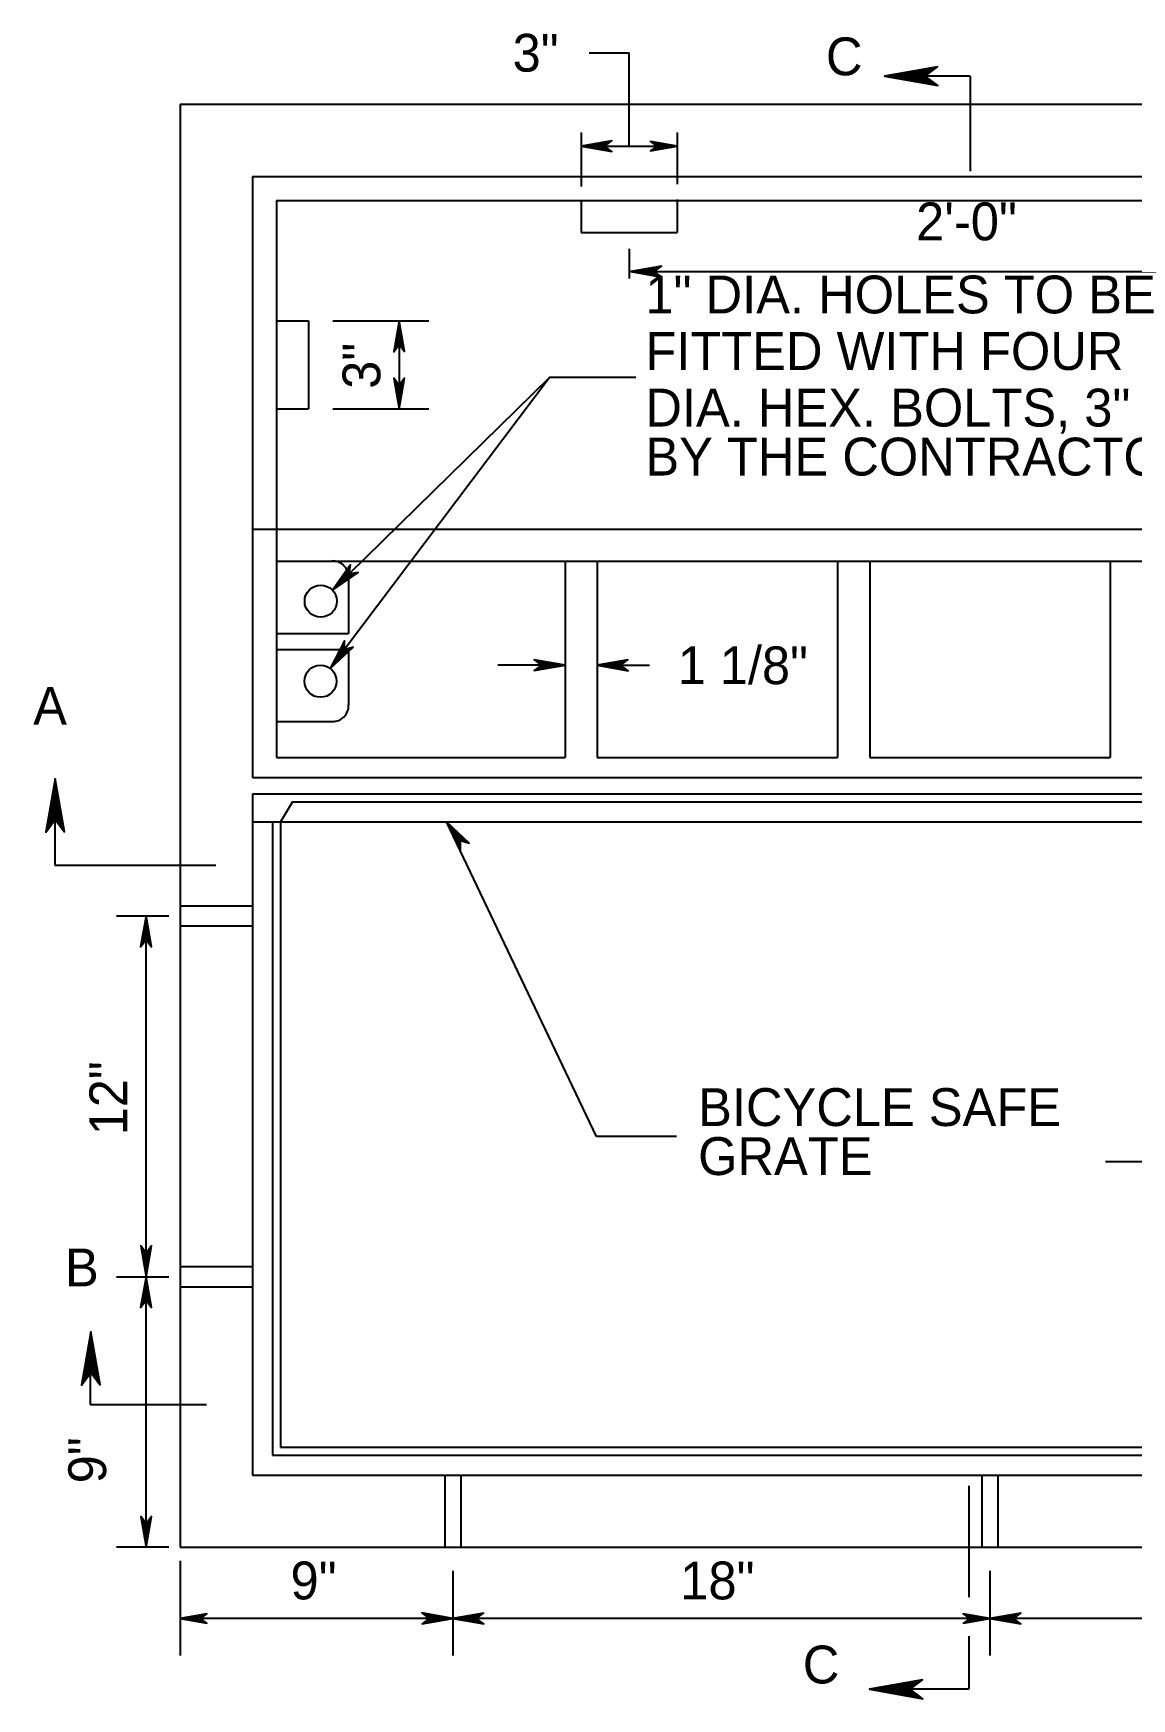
# Model space of a CAD drawing. Extents: x 0.17 to 2.79, y 0.04 to 1.76.
# Drawn here: x 0.277 to 0.5792, y 1.3053 to 1.7636 of the extents above; entities that cross this region are included whole.
import ezdxf

# ---------------------------------------------------------------- set-up
doc = ezdxf.new("R2010")
doc.units = 0
doc.layers.add('Plan Prop Drainage Structure', color=7, linetype='Continuous')
doc.layers.add('Plan Prop DrainageStructure text', color=7, linetype='Continuous')

msp = doc.modelspace()

# ---------------------------------------------------------------- linework, layer by layer
at = {"layer": 'Plan Prop Drainage Structure'}
for p, q in [((0.31740316622497594, 1.7440343303821215), (0.7629928046059575, 1.7440343303821215)), ((0.31740316622497594, 1.7440343303821215), (0.31740316622497594, 1.346974003484493)), ((0.337255756530321, 1.7241817400767767), (0.7431402143006124, 1.7241817400767767)), ((0.337255756530321, 1.7241817400767767), (0.337255756530321, 1.558740363242301)), ((0.3438738546848176, 1.7175636419222804), (0.7365212640670438, 1.7175636419222804)), ((0.3438738546848176, 1.7175636419222804), (0.3438738546848176, 1.5642541669191057)), ((0.42769713342160276, 1.7176846371505459), (0.42769713342160276, 1.7087403631286906)), ((0.45416782188144444, 1.7177851824810764), (0.45416782188144444, 1.7087403631286906)), ((0.42769713342160276, 1.7087403631286906), (0.45416782188144444, 1.7087403631286906)), ((0.3438738546848176, 1.6844757073870134), (0.3526971334784079, 1.6844757073870134)), ((0.3526971334784079, 1.6844757073870134), (0.3526971334784079, 1.6602101995662653)), ((0.3438738546848176, 1.6602101995662653), (0.3526971334784079, 1.6602101995662653)), ((0.337255756530321, 1.6271222650309987), (0.7365212640670438, 1.6271222650309987)), ((0.3438738546848176, 1.618298134158337), (0.68613697644331, 1.618298134158337)), ((0.42328506798527127, 1.618298134158337), (0.42328506798527127, 1.5642541669191057)), ((0.4321091988579336, 1.618298134158337), (0.4321091988579336, 1.5642541669191057)), ((0.4982859200075381, 1.618298134158337), (0.4982859200075381, 1.5642541669191057)), ((0.5071091988011284, 1.618298134158337), (0.5071091988011284, 1.5642541669191057)), ((0.573285919950733, 1.618298134158337), (0.573285919950733, 1.5642541669191057)), ((0.3637255929110907, 1.6139465663361388), (0.3637255929110907, 1.5984463959320632)), ((0.3438738546848176, 1.5984463959320632), (0.3637255929110907, 1.5984463959320632)), ((0.3438738546848176, 1.594033478416661), (0.3637255929110907, 1.594033478416661)), ((0.3637255929110907, 1.594033478416661), (0.3637255929110907, 1.5786594157152845)), ((0.3438738546848176, 1.5741808881113153), (0.35933312529342293, 1.5741808881113153)), ((0.3438738546848176, 1.5642541669191057), (0.42328506798527127, 1.5642541669191057)), ((0.4321091988579336, 1.5642541669191057), (0.4982859200075381, 1.5642541669191057)), ((0.5071091988011284, 1.5642541669191057), (0.573285919950733, 1.5642541669191057)), ((0.337255756530321, 1.558740363242301), (0.6584444065938003, 1.558740363242301)), ((0.337255756530321, 1.5543282978059694), (0.6577388851219419, 1.5543282978059694)), ((0.337255756530321, 1.5543282978059694), (0.7431402143006124, 1.5543282978059694)), ((0.337255756530321, 1.5543282978059694), (0.337255756530321, 1.3668274458689107)), ((0.34828506804207704, 1.5521222650878044), (0.34497644500436475, 1.5466076093319263)), ((0.34828506804207704, 1.5521222650878044), (0.732110050709785, 1.5521222650878044)), ((0.337255756530321, 1.5466076093319263), (0.7431402143006124, 1.5466076093319263)), ((0.34277126436527106, 1.5466076093319263), (0.34277126436527106, 1.372342101624788)), ((0.34497644500436475, 1.5466076093319263), (0.34497644500436475, 1.3745481343429538)), ((0.31740316622497594, 1.523445543909797), (0.337255756530321, 1.523445543909797)), ((0.31740316622497594, 1.5179317402329908), (0.337255756530321, 1.5179317402329908)), ((0.31740316622497594, 1.4241808882249256), (0.337255756530321, 1.4241808882249256)), ((0.31740316622497594, 1.4186662324690476), (0.337255756530321, 1.4186662324690476)), ((0.34277126436527106, 1.372342101624788), (0.7376247064656624, 1.372342101624788)), ((0.34497644500436475, 1.3745481343429538), (0.7354195258265692, 1.3745481343429538)), ((0.337255756530321, 1.3668274458689107), (0.7431402143006124, 1.3668274458689107)), ((0.390197133450005, 1.3668274458689107), (0.390197133450005, 1.346974003484493)), ((0.3946083468072638, 1.3668274458689107), (0.3946083468072638, 1.346974003484493)), ((0.537991952697301, 1.3668274458689107), (0.537991952697301, 1.346974003484493)), ((0.5424040181336324, 1.3668274458689107), (0.5424040181336324, 1.346974003484493)), ((0.31740316622497594, 1.346974003484493), (0.7629928046059575, 1.346974003484493))]:
    msp.add_line(p, q, dxfattribs=at)
for centre in [(0.3560559801079181, 1.607292620683691), (0.3560054652265394, 1.5852628382952851)]:
    msp.add_circle(centre, 0.004411780027333349, dxfattribs=at)
for centre, start, end in [((0.35931474142493386, 1.6139469084988805), 356.83238611111113, 92.30641388888893), ((0.35933260913406867, 1.5785928886608678), 268.426075, 2.448600000000056)]:
    msp.add_arc(centre, 0.004411780027333349, start, end, dxfattribs=at)
at = {"layer": 'Plan Prop DrainageStructure text'}
for p, q in [((0.42988527247925007, 1.7582009970380583), (0.4409154360700775, 1.7582009970380583)), ((0.4409154360700775, 1.7325057005340023), (0.4409154360700775, 1.7582009970380583)), ((0.5347574605388785, 1.7517737645957558), (0.5111693555806027, 1.7517737645957558)), ((0.5347574605388785, 1.7517737645957558), (0.5347574605388785, 1.7256430556857585)), ((0.42769713342160276, 1.7362378068706446), (0.42769713342160276, 1.7214158914081146)), ((0.42769713342160276, 1.7325057005340023), (0.4541320345604083, 1.7325057005340023)), ((0.45416782188144444, 1.7362378068706446), (0.45416782188144444, 1.7220200154703702)), ((0.4409324776515233, 1.7042464981014185), (0.4409324776515233, 1.69610743880288)), ((0.4413730025318986, 1.6979700836549116), (0.6361531659835538, 1.6979700836549116)), ((0.35934761063765136, 1.6844757073870134), (0.3857850680136741, 1.6844757073870134)), ((0.37765197326864114, 1.6844458846194834), (0.37765197326864114, 1.6601812288778075)), ((0.41912947834970055, 1.6689201518432404), (0.3586625390635282, 1.5887838192522652)), ((0.41912947834970055, 1.6689201518432404), (0.3592709235211454, 1.6103141532509555)), ((0.41912947834970055, 1.6689201518432404), (0.4427363290475667, 1.6689201518432404)), ((0.35934761063765136, 1.6602101995662653), (0.3857850680136741, 1.6602101995662653)), ((0.42328506798527127, 1.589655496143221), (0.40479239587930493, 1.589655496143221)), ((0.4321091988579336, 1.589655496143221), (0.4465059268633894, 1.589655496143221)), ((0.2829979174439453, 1.5345489863008415), (0.2829979174439453, 1.5584123127994678)), ((0.43192983582807004, 1.4599927613224934), (0.3906632207025489, 1.5466076093319263)), ((0.3272353066401605, 1.5345489863008415), (0.2829979174439453, 1.5345489863008415)), ((0.2998639706009052, 1.5206890681109306), (0.31426069860636097, 1.5206890681109306)), ((0.3080021778203717, 1.4214235603469867), (0.3080021778203717, 1.5206890681109306)), ((0.453916884209508, 1.4599927613224934), (0.43192983582807004, 1.4599927613224934)), ((0.5720297074012337, 1.453150665227982), (0.6017621545498113, 1.453150665227982)), ((0.2998639706009052, 1.4214235603469867), (0.31426069860636097, 1.4214235603469867)), ((0.3080021778203717, 1.346974003484493), (0.3080021778203717, 1.4214235603469867)), ((0.29272610421231005, 1.3861866823913984), (0.29272610421231005, 1.4055680729697657)), ((0.32464498626039084, 1.3861866823913984), (0.29272610421231005, 1.3861866823913984)), ((0.5343723207982025, 1.3638715835671276), (0.5343723207982025, 1.3332137785460398)), ((0.31037351387856205, 1.346974003484493), (0.2998639706009052, 1.346974003484493)), ((0.31426069860636097, 1.346974003484493), (0.30596230052130324, 1.346974003484493)), ((0.31740316622497594, 1.3432606428874416), (0.31740316622497594, 1.3171597567449747)), ((0.3924031661681708, 1.340463267293105), (0.3924031661681708, 1.3171597567449747)), ((0.5401971333363947, 1.340463267293105), (0.5401971333363947, 1.3171597567449747)), ((0.3924031661681708, 1.3273872618497027), (0.31740316622497594, 1.3273872618497027)), ((0.5401971333363947, 1.3273872618497027), (0.3924031661681708, 1.3273872618497027)), ((0.6879928046627634, 1.3273872618497027), (0.5401971333363947, 1.3273872618497027)), ((0.5343723207982025, 1.3225302419023743), (0.5343723207982025, 1.3078976572291539)), ((0.5343723207982025, 1.3078976572291539), (0.5070563698986459, 1.3078976572291539))]:
    msp.add_line(p, q, dxfattribs=at)
for points in [[(0.5111693555806027, 1.7517737645957558), (0.525844713442698, 1.7491800358996972), (0.5223392601392863, 1.7517737645957558), (0.5257688784052641, 1.754327445575417), (0.5111693555806027, 1.7517737645957558), (0.5121449861183777, 1.7518018832051414), (0.5254331592507807, 1.749371753690963), (0.5220640385989357, 1.7518052915214308), (0.5251758313709485, 1.7541263549143562), (0.5126707189059823, 1.7518461913169001), (0.5131581081353334, 1.7517737645957558), (0.5245435886993073, 1.7497500767990604), (0.5219890556405739, 1.751804439442358), (0.5246151633413797, 1.7537966003133774), (0.5133822049313461, 1.7517729125166837), (0.5138687420816258, 1.7518461913169001), (0.5238210256460032, 1.7500508607115792), (0.521885101993754, 1.7517729125166837), (0.523861073362401, 1.7535631306475694), (0.5152874537369926, 1.7518487475541173), (0.5161148225161886, 1.7518478954750452), (0.5230831251693975, 1.750419810949883), (0.5217283194444523, 1.751732864800285), (0.5231870788162173, 1.7531924762511233), (0.5162630842747674, 1.7517737645957558), (0.5170469970212769, 1.751728604404924), (0.5222864312368043, 1.7508313651417993), (0.5212784216942821, 1.7518495996331895), (0.522369934985889, 1.752853348780351), (0.5177670038373642, 1.7517737645957558), (0.5185057563930421, 1.7517004857955378), (0.5216524844070184, 1.7510980658914272), (0.521133568251992, 1.7518052915214308), (0.5219916118777906, 1.752589204267939), (0.5188891919755733, 1.7517720604376115), (0.520940998381654, 1.7512863753664039), (0.5206453269435688, 1.7518478954750452), (0.5215451224439093, 1.7524085635046136), (0.5194046998143104, 1.7518495996331895), (0.5207518368276054, 1.7515113242414893), (0.5201877604817472, 1.7519552574381545), (0.5208353405766901, 1.7522194019505646), (0.5201911687980366, 1.7518052915214308), (0.5205285921106647, 1.751732864800285)], [(0.42769713342160276, 1.7325057005340023), (0.43620003048401007, 1.7310026330504784), (0.4341686739756645, 1.7325057005340023), (0.43615657445132366, 1.7339857618825756), (0.42769713342160276, 1.7325057005340023), (0.42826206184653237, 1.7325210379573042), (0.43596230042284034, 1.731114255408949), (0.43401018726821866, 1.7325244462735938), (0.43581318658518947, 1.7338690270496713), (0.428566254075341, 1.7325483044876182), (0.4288499964064145, 1.7325057005340023), (0.43544594050503127, 1.7313332397305279), (0.43396587915645896, 1.7325235941945216), (0.4354876923795735, 1.7336781613374777), (0.42897951242540294, 1.7325048484549306), (0.42926155059833176, 1.7325483044876182), (0.4350275696805358, 1.7315070638612757), (0.4339062336213988, 1.7325048484549306), (0.43505142789455975, 1.7335426807649832), (0.4300829548240216, 1.7325491565666904), (0.43056267534172243, 1.7325483044876182), (0.4345998259862449, 1.7317217877874942), (0.4338150611606633, 1.7324818423199793), (0.4346603236003777, 1.7333271047596932), (0.43064788324895176, 1.7325057005340023), (0.4311020413944834, 1.732479286082762), (0.43413799912906237, 1.731960369927736), (0.43355432496454166, 1.7325491565666904), (0.434187419715255, 1.7331311265730656), (0.4315195601399068, 1.7325057005340023), (0.4319481559132704, 1.732463096580388), (0.4337707530489043, 1.7321145962398208), (0.433469969136385, 1.7325244462735938), (0.4339675833146037, 1.7329786044191262), (0.4321696964720664, 1.7325048484549306), (0.43335919885698704, 1.7322228102820023), (0.43318707888438357, 1.7325483044876182), (0.4337085512766267, 1.7328737986932339), (0.4324696283055136, 1.7325491565666904), (0.4332492806566611, 1.7323540304591347), (0.43292208229290047, 1.7326105062598947), (0.43329784916378156, 1.7327638804929075), (0.4329246385301178, 1.7325244462735938), (0.43311976463767254, 1.7324818423199793)], [(0.4541320345604083, 1.7325057005340023), (0.44679563374796905, 1.7338034169611043), (0.4485466562415299, 1.7325057005340023), (0.4468322731480773, 1.7312292860837093), (0.4541320345604083, 1.7325057005340023), (0.45364379325198445, 1.7324929193479184), (0.4470001327253193, 1.7337062799468632), (0.4486846930512412, 1.7324895110316298), (0.44712964874430766, 1.7313289793351676), (0.4533822049767909, 1.732469913212967), (0.453137658283043, 1.7325057005340023), (0.447444918001056, 1.733517118392815), (0.44872303660949475, 1.732490363110702), (0.44740998275909183, 1.7314951347542633), (0.4530251838455003, 1.7325057005340023), (0.4527823413098965, 1.732469913212967), (0.44780705160678, 1.7333680045551632), (0.44877416135383197, 1.7325057005340023), (0.44778660170904483, 1.7316110175080959), (0.4520734115217493, 1.7324690611338938), (0.4516593010926147, 1.7324690611338938), (0.4481760018450829, 1.733183103396476), (0.44885255262848317, 1.7325261504317377), (0.44812402502167303, 1.731797622824928), (0.45158602229239764, 1.7325057005340023), (0.45119321384007083, 1.732528706668955), (0.44857477485091585, 1.7329777523400525), (0.4490783535826406, 1.732468209054822), (0.4485330229763735, 1.7319671865603135), (0.45083448855063557, 1.7325057005340023), (0.45046383415418856, 1.7325431920131835), (0.44889174826580874, 1.7328431238466309), (0.44914992822471306, 1.7324895110316298), (0.448720480372278, 1.7320984067374476), (0.45027211636292275, 1.7325057005340023), (0.44924621315988267, 1.732749395148679), (0.4493944749184609, 1.7324690611338938), (0.4489445771682907, 1.7321878750400375), (0.4500139364040178, 1.732468209054822), (0.4493416460159789, 1.7326377727902085), (0.4496236841889078, 1.7324153801523403), (0.4492998941414367, 1.7322833078961348), (0.44962283210983567, 1.7324895110316298), (0.4494532683744496, 1.7325261504317377)], [(0.4413730025318986, 1.6979700836549116), (0.4498758995943065, 1.6964670161713873), (0.44784454308596094, 1.6979700836549116), (0.4498324435616195, 1.6994501450034831), (0.4413730025318986, 1.6979700836549116), (0.44193793095682876, 1.6979854210782133), (0.44963816953313673, 1.696578638529858), (0.44768605637851444, 1.6979888293945025), (0.44948905569548586, 1.6993334101705801), (0.44224212318563677, 1.6980118355294538), (0.4425258655167103, 1.6979700836549116), (0.44912180961532766, 1.6967976228514365), (0.4476417482667554, 1.6979879773154292), (0.44916356148987, 1.6991416923793143), (0.4426553815356987, 1.6979692315758395), (0.44293741970862816, 1.6980118355294538), (0.44870343879083224, 1.6969714469821848), (0.44758210273169463, 1.6979692315758395), (0.44872729700485614, 1.6990070638858912), (0.4437588239343179, 1.698013539687598), (0.4442385444520188, 1.6980118355294538), (0.4482756950965413, 1.697186170908402), (0.4474909302709597, 1.6979453733618148), (0.4483361927106741, 1.6987914878806019), (0.4443237523592482, 1.6979700836549116), (0.4447779105047799, 1.697943669203671), (0.4478138682393582, 1.6974239009695717), (0.44723019407483816, 1.698013539687598), (0.4478632888255514, 1.6985946576149025), (0.4451954292502032, 1.6979700836549116), (0.44562402502356624, 1.697927479701297), (0.44744662215920067, 1.6975789793607288), (0.4471458382466808, 1.6979888293945025), (0.4476434524249001, 1.6984429875400335), (0.4458455655823628, 1.6979692315758395), (0.4470350679672829, 1.69768719340291), (0.44686294799467996, 1.6980118355294538), (0.4473844203869232, 1.6983381818141416), (0.44614549741580944, 1.698013539687598), (0.44692514976695746, 1.6978175615009716), (0.44659795140319697, 1.6980748893808033), (0.44697371827407795, 1.6982282636138164), (0.44660050764041365, 1.6979888293945025), (0.44679563374796905, 1.6979453733618148)], [(0.37765197326864114, 1.6844458846194834), (0.37614890578511695, 1.675942987557076), (0.37765197326864114, 1.6779743440654211), (0.3791320346172134, 1.6759864435897625), (0.37765197326864114, 1.6844458846194834), (0.37766731069194276, 1.6838809561945538), (0.37626052814358757, 1.6761807176182457), (0.37767071900823157, 1.6781328307728673), (0.37901529978430926, 1.676329831455896), (0.3776945772222555, 1.683576763965745), (0.37765197326864114, 1.6832930216346718), (0.37647951246516626, 1.6766970775360541), (0.37766986692915955, 1.6781771388846272), (0.37882443407211597, 1.676655325661512), (0.3776511211895691, 1.6831635056156833), (0.3776945772222555, 1.6828814674427537), (0.37665333659591443, 1.6771154483605497), (0.3776511211895691, 1.6782367844196873), (0.3786889534996214, 1.6770915901465264), (0.37769542930132816, 1.6820600632170646), (0.3776945772222555, 1.6815803426993639), (0.37686806052213223, 1.6775431920548411), (0.3776281150546172, 1.6783279568804228), (0.3784733774943315, 1.6774826944407077), (0.37765197326864114, 1.6814951347921336), (0.37762555881740045, 1.6810409766466026), (0.377106642662374, 1.6780050189120232), (0.37769542930132816, 1.678588693076544), (0.37827739930770415, 1.6779555983258312), (0.37765197326864114, 1.6806234579011792), (0.37760936931502675, 1.6801948621278158), (0.37726086897445904, 1.6783722649921813), (0.37767071900823157, 1.6786730489047004), (0.3781248771537638, 1.678175434726482), (0.3776511211895691, 1.6799733215690196), (0.3773690830166403, 1.6787838191840991), (0.3776945772222555, 1.678955939156702), (0.3780200714278713, 1.6784344667644588), (0.37769542930132816, 1.6796733897355725), (0.3775003031937735, 1.6788937373844244), (0.37775677899453297, 1.6792209357481855), (0.37791015322754595, 1.6788451688773045), (0.37767071900823157, 1.6792183795109683), (0.3776281150546172, 1.6790232534034129)], [(0.37765197326864114, 1.6601812288778075), (0.37915504075216533, 1.6686841259402148), (0.37765197326864114, 1.6666519173527965), (0.37617276399914146, 1.6686398178284563), (0.37765197326864114, 1.6601812288778075), (0.3776366358453401, 1.660745305223665), (0.3790442704727673, 1.668445543799973), (0.3776340796081233, 1.6664934306453512), (0.37628949883204565, 1.6682964299623215), (0.3776102213940988, 1.6610503495315456), (0.37765197326864114, 1.6613332397835472), (0.37882528615118805, 1.6679291838821633), (0.37763493168719536, 1.6664499746126638), (0.37648036454423894, 1.6679709357567056), (0.3776536774267858, 1.6614627558025354), (0.3776102213940988, 1.661745646054536), (0.3786514620204405, 1.6675108130576677), (0.3776536774267858, 1.6663894769985301), (0.3766158451167335, 1.6675346712716923), (0.37760936931502675, 1.6625661982011541), (0.3776102213940988, 1.663045918718855), (0.3784367380942227, 1.6670839214424495), (0.37767668356173767, 1.666298304537796), (0.3768314211220234, 1.6671444190565816), (0.37765197326864114, 1.663131978705156), (0.37767923979895446, 1.6635861368506881), (0.37819815595398093, 1.6666212425061944), (0.37760936931502675, 1.6660375683416737), (0.37702739930865076, 1.6666706630923878), (0.37765197326864114, 1.6640028035170393), (0.37769542930132816, 1.6644313992904032), (0.37804392964189587, 1.6662548485051083), (0.3776340796081233, 1.6659540645925892), (0.3771799214625911, 1.6664508266917357), (0.3776536774267858, 1.6646529398491992), (0.3779357155997146, 1.6658424422341196), (0.3776102213940988, 1.6656703222615157), (0.3772838751094109, 1.6661917946537588), (0.37760936931502675, 1.6649528716826452), (0.37780449542258143, 1.6657333761128652), (0.3775480196218213, 1.6654061777491052), (0.37739464538880896, 1.6657810925409142), (0.3776340796081233, 1.6654078819072504), (0.37767668356173767, 1.6656030080148048)], [(0.3592709235211454, 1.6103141532509555), (0.366398564960873, 1.6151888976235407), (0.36389515664647737, 1.6148412493620456), (0.3642802963871533, 1.617289272536742), (0.3592709235211454, 1.6103141532509555), (0.35966373197347223, 1.6107197428893665), (0.3661497578717636, 1.6151019855581668), (0.3637690489437777, 1.6147441123478046), (0.3641166972052734, 1.6169654824892714), (0.35986226639731633, 1.6109523604761027), (0.3600940319049799, 1.611120220053344), (0.3656282854795205, 1.6148966345017444), (0.3637383740971756, 1.6147125854221291), (0.36401785603288705, 1.6166016447254015), (0.36018776060293217, 1.6112105404350063), (0.36035902849646295, 1.6114388976263812), (0.36520735841780766, 1.614728774924503), (0.36370769925057284, 1.6146572002824304), (0.36380057586945247, 1.6161994634032797), (0.3609452588982004, 1.612014051000179), (0.36128864676433403, 1.6123480659965177), (0.36475234819320335, 1.614583069403141), (0.36365913074345235, 1.614576252770562), (0.3636719119295367, 1.6157725717880616), (0.3613798192250695, 1.6123787408431198), (0.3617223550121311, 1.6126769685184217), (0.3642547340149847, 1.6144296951701278), (0.3634256610776441, 1.6144424763562122), (0.36347082126847524, 1.6153005199820114), (0.36200183694784316, 1.612987977379809), (0.3623384081813986, 1.6132572343666542), (0.3638849316976098, 1.6142831375696935), (0.36338305712402913, 1.6143657892397063), (0.36342054860321, 1.615038079627745), (0.362467072121315, 1.6134421355253414), (0.3635142773011622, 1.6140726740388378), (0.36316407280244983, 1.6141842963973085), (0.3633089262447399, 1.6147824559060577), (0.36265026912185744, 1.6136832739028004), (0.36334471356577613, 1.6140897156202836), (0.36293145521571424, 1.6140437033503798), (0.3630924981603774, 1.6144160619049714), (0.36299280490891905, 1.6139840578153197), (0.3631623686443058, 1.6140897156202836)], [(0.3586625390635282, 1.5887838192522652), (0.3649832616217949, 1.5946665731673735), (0.3625599487401946, 1.5939499746675763), (0.36257699032164037, 1.5964269685307306), (0.3586625390635282, 1.5887838192522652), (0.35899058950636076, 1.589243941951303), (0.3647514961141313, 1.5945430217018919), (0.36245003053986863, 1.5938340919137441), (0.36246281172595296, 1.5960835806645957), (0.35915248453009657, 1.5895029739892799), (0.3593569835074468, 1.5897040646503406), (0.3642658110429243, 1.5942626876871064), (0.3624244681677, 1.5937983045927073), (0.36241935569326655, 1.595708665872788), (0.35943537478209747, 1.5898063141390164), (0.3595717074336647, 1.5900585295444158), (0.36387555882781425, 1.594033478416661), (0.36240316619089286, 1.5937395111367192), (0.36226342522303684, 1.595279218020352), (0.3600650612165219, 1.590714630430081), (0.36035476810110156, 1.5910963618544676), (0.3634469630544513, 1.593822162806732), (0.3623673788698566, 1.5936525990713453), (0.3622012234507593, 1.5948369889818321), (0.3604399760083309, 1.591139817887154), (0.36073394328827135, 1.5914866140695783), (0.362977467485618, 1.5935972139316463), (0.36215606325992816, 1.5934855915731758), (0.36207255951084355, 1.5943410789617576), (0.3609640046377908, 1.5918351144101455), (0.36125626775958725, 1.5921512357459664), (0.36263407961948435, 1.5933969753496575), (0.36212453633425284, 1.5934037919822366), (0.36206233456197595, 1.5940735261330579), (0.36135681309011763, 1.592354030565171), (0.36229836046500097, 1.5931328308372472), (0.3619353747802042, 1.5931924763723075), (0.3619899078408309, 1.5938042691462129), (0.36150337069055183, 1.592619879235727), (0.36212879672961423, 1.5931243100465244), (0.3617257633284205, 1.5930169480834153), (0.3618305690543124, 1.593409756535742), (0.3617964858914202, 1.592967527497222), (0.36194815596628854, 1.5930978955952824)], [(0.42328506798527127, 1.589655496143221), (0.4147821709228633, 1.591158563626745), (0.41681352743120886, 1.589655496143221), (0.41482647903462305, 1.588175434794648), (0.42328506798527127, 1.589655496143221), (0.4227209916394137, 1.5896401587199191), (0.41502075306310565, 1.5910469412682744), (0.41697201413865537, 1.5896367504036297), (0.41516986690075663, 1.5882921696275523), (0.422415947331533, 1.5896137442686786), (0.4221330570795316, 1.589655496143221), (0.41553711298091484, 1.5908279569466957), (0.4170163222504151, 1.5896376024827032), (0.41549450902730045, 1.588483887418818), (0.4220026889814711, 1.589656348222293), (0.42172065080854226, 1.5896137442686786), (0.4159546317263382, 1.5906541328159478), (0.4170768198645472, 1.589656348222293), (0.4159316255913863, 1.5886185159122412), (0.4209000986619245, 1.5896120401105334), (0.42042037814422367, 1.5896137442686786), (0.4163823754206291, 1.5904394088897305), (0.41716799232528273, 1.5896802064363176), (0.4163218778064963, 1.5888340919175306), (0.4203343181579222, 1.589655496143221), (0.41988016001239, 1.5896819105944615), (0.4168442022778116, 1.5902016788285607), (0.41742872852140434, 1.5896120401105334), (0.41679563377069107, 1.58903092218323), (0.4194634933460393, 1.589655496143221), (0.4190348975726757, 1.5896981000968353), (0.41721144835796975, 1.5900466004374036), (0.417512232270489, 1.5896367504036297), (0.4170154701713424, 1.5891825922580987), (0.4188125049348076, 1.589656348222293), (0.4176238546289597, 1.5899383863952223), (0.41779512252249046, 1.5896137442686786), (0.41727365013024725, 1.5892873979839908), (0.41851342518043305, 1.5896120401105334), (0.41773292075021295, 1.589808018297162), (0.4180601191139735, 1.589550690417329), (0.4176852043221645, 1.589397316184316), (0.4180584149558288, 1.5896367504036297), (0.41786328884827345, 1.5896802064363176)], [(0.4321091988579336, 1.589655496143221), (0.44061209592034156, 1.5881524286596969), (0.438580739411996, 1.589655496143221), (0.4405686398876545, 1.5911347054127205), (0.4321091988579336, 1.589655496143221), (0.43267412728286386, 1.5896708335665226), (0.44037436585917183, 1.5882640510181674), (0.4384222527045495, 1.5896733898037387), (0.4402252520215203, 1.5910179705798164), (0.4329783195116719, 1.5896972480177631), (0.43326206184274535, 1.589655496143221), (0.4398580059413621, 1.5884821832606741), (0.43837794459279045, 1.5896725377246665), (0.43989975781590446, 1.5908271048676237), (0.4333915778617338, 1.5896546440641488), (0.4336736160346626, 1.5896972480177631), (0.4394396351168667, 1.588656007391422), (0.43831829905772973, 1.5896546440641488), (0.43946349333089124, 1.5906924763742005), (0.43449502026035297, 1.5896981000968353), (0.4349747407780539, 1.5896972480177631), (0.43901189142257574, 1.5888707313176393), (0.43822712659699414, 1.5896307858501242), (0.43907238903670853, 1.5904760482898392), (0.4350599486852827, 1.589655496143221), (0.4355141068308149, 1.5896290816919803), (0.4385500645653933, 1.589109313457881), (0.4379663904008726, 1.5896981000968353), (0.4385994851515865, 1.5902800701032107), (0.43593162557623827, 1.589655496143221), (0.43636022134960123, 1.5896120401105334), (0.4381828184852351, 1.5892635397699661), (0.43788203457271585, 1.5896733898037387), (0.43837964875093455, 1.5901275479492711), (0.4365817619083973, 1.5896546440641488), (0.43777126429331786, 1.5893717538121475), (0.437599144320715, 1.5896972480177631), (0.43812061671295766, 1.590023594302451), (0.43688169374184443, 1.5896981000968353), (0.4376613460929919, 1.5895029739892799), (0.43733414772923196, 1.5897594497900407), (0.43770991460011305, 1.5899128240230525), (0.43733670396644875, 1.5896733898037387), (0.4375318300740035, 1.5896307858501242)], [(0.2829979174439453, 1.5584123127994678), (0.28040504082695894, 1.5437369549373732), (0.2829979174439453, 1.5472424082407843), (0.2855507463445341, 1.543812789974807), (0.2829979174439453, 1.5584123127994678), (0.2830251839742587, 1.5574366822616936), (0.2805967586182249, 1.54414850912929), (0.28303029644869215, 1.547515925622991), (0.2853505077625453, 1.5444049849300494), (0.2830703441650904, 1.556910949474089), (0.2829979174439453, 1.556421856086593), (0.2809742296472506, 1.5450380796807632), (0.283028592290548, 1.5475917606604246), (0.285020753161568, 1.544966505038691), (0.2829970653648733, 1.556199463448724), (0.2830703441650904, 1.5557112221403), (0.28127501355976986, 1.5457606427340673), (0.2829970653648733, 1.5476965663863165), (0.2847872834957597, 1.5457197429385972), (0.28307290040230715, 1.554294214643078), (0.2830711962441624, 1.553466845863882), (0.28164481587714474, 1.5464976911316008), (0.28295701764847564, 1.5478533489356177), (0.2844157770202401, 1.5463945895638531), (0.2829979174439453, 1.5533185841053025), (0.2829536093321862, 1.552534671358793), (0.282056370069062, 1.5472952371432669), (0.28307375248137917, 1.5483032466857884), (0.28407750162854, 1.5472117333941822), (0.2829979174439453, 1.5518146645427062), (0.28292463864372824, 1.5510742078288846), (0.28232307081868974, 1.5479291839730527), (0.28303029644869215, 1.5484481001280785), (0.2838125050370569, 1.5475900565022793), (0.2829962132858006, 1.5506924764044967), (0.28251052821459427, 1.5486398179193446), (0.2830711962441624, 1.5489363414365023), (0.2836327163528033, 1.548036545936161), (0.28307375248137917, 1.550176116486688), (0.282735477089679, 1.5488298315524651), (0.28317855820727167, 1.5493939078983228), (0.28344355479875405, 1.5487463278033804), (0.28303029644869215, 1.5493904995820345), (0.28295701764847564, 1.5490530762694066)], [(0.3906632207025489, 1.5466076093319263), (0.39450268900229996, 1.538873287592727), (0.3945060973185887, 1.5413997020420742), (0.3968774333767791, 1.5406788431469143), (0.3906632207025489, 1.5466076093319263), (0.3910108689640446, 1.5461628240561889), (0.39445071217889, 1.5391306154725584), (0.3944260018857934, 1.5415385909308577), (0.39657835362240457, 1.5408867504405541), (0.3912136637832501, 1.5459327627066701), (0.39134744019760004, 1.5456796952222), (0.3943211961599016, 1.539675946078826), (0.39439958743455217, 1.5415735261728212), (0.3962324095190536, 1.5410350121991323), (0.39142412731410653, 1.5455748894963082), (0.39162607005424005, 1.5453729467561739), (0.3942129821177203, 1.5401156188801288), (0.3943493147692869, 1.5416110176520021), (0.39586431135982336, 1.5413059733441214), (0.3921143113626638, 1.5447134375542195), (0.3923989057728093, 1.5443274457344716), (0.3941311825267803, 1.5405868186071068), (0.39427603596906985, 1.5416706631870636), (0.3954587217214123, 1.541491726581882), (0.39241594735425506, 1.5442328649574464), (0.3926639023642924, 1.5438519856121322), (0.39404767877769564, 1.541101474366771), (0.3941754906385394, 1.5419203223552442), (0.39501904892010903, 1.5417567231733642), (0.3929331593511369, 1.5435316038809497), (0.39315214367271606, 1.5431618015635755), (0.39395480215881545, 1.5414874661865203), (0.3941064722336837, 1.5419731512577268), (0.3947668335147103, 1.5418427831596664), (0.3933182990918128, 1.5430084273305624), (0.39379716753044164, 1.5418836829551366), (0.3939573583960322, 1.5422142896351858), (0.39452825137446856, 1.5419884886810284), (0.3935313188598859, 1.542793703404345), (0.3938372152468393, 1.5420489862951607), (0.39384999643292357, 1.54246480088244), (0.39419594053627455, 1.542254337351583), (0.39378183010713996, 1.5424119719799574), (0.3938627776190079, 1.5422296270584863)], [(0.3080021778203717, 1.5206890681109306), (0.3064991103368475, 1.512186171048522), (0.3080021778203717, 1.5142175275568681), (0.30948138708987133, 1.5122296270812097), (0.3080021778203717, 1.5206890681109306), (0.30801751524367277, 1.5201249917650717), (0.3066107326953182, 1.5124239011096918), (0.3080200714808901, 1.5143760142643146), (0.3093646522569678, 1.5125738670264155), (0.308043929694914, 1.519819947457191), (0.3080021778203717, 1.5195370572051907), (0.3068288649378248, 1.5129402610275016), (0.3080192194018175, 1.5144203223760733), (0.3091737865447739, 1.5128985091529592), (0.3080013257412996, 1.5194066891071292), (0.308043929694914, 1.519124650934201), (0.30700268906857237, 1.513358631851997), (0.3080013257412996, 1.5144808199902065), (0.30903915805135196, 1.5133356257170443), (0.3080447817739861, 1.5183032467085105), (0.308043929694914, 1.5178243782698817), (0.30721741299479016, 1.5137863755462873), (0.3079774675272751, 1.514571140371869), (0.30882272996698945, 1.513725877932155), (0.3080021778203717, 1.517738318283581), (0.3079757633691304, 1.5172841601380487), (0.3074559951350319, 1.5142482024034702), (0.3080447817739861, 1.514831876567991), (0.3086267517803621, 1.5141996338963493), (0.3080021778203717, 1.5168666413926253), (0.3079587217876847, 1.516438897698335), (0.30761022144711697, 1.5146154484836283), (0.3080200714808901, 1.5149162323961478), (0.30847422962642174, 1.514419470297001), (0.3080013257412996, 1.5162165050604657), (0.3077184354892982, 1.5150278547546183), (0.308043929694914, 1.5151991226481492), (0.3083702759796019, 1.5146776502559058), (0.3080447817739861, 1.5159174253060919), (0.30784965566643135, 1.5151369208758716), (0.3081061314671915, 1.5154641192396316), (0.3082595057002039, 1.5150892044478226), (0.3080200714808901, 1.5154624150814875), (0.3079774675272751, 1.5152664368948603)], [(0.3080021778203717, 1.4214235603469867), (0.30950524530389584, 1.4299264574093944), (0.3080021778203717, 1.4278942488219761), (0.3065221164717994, 1.4298821492976352), (0.3080021778203717, 1.4214235603469867), (0.30798684039707064, 1.4219876366928441), (0.3093936229454252, 1.4296878752691526), (0.3079834320807812, 1.4277357621145303), (0.3066388513047036, 1.4295387614315012), (0.30796042594582934, 1.4222926810007248), (0.3080021778203717, 1.4225755712527262), (0.3091746386238466, 1.429171515351343), (0.3079842841598539, 1.4276923060818434), (0.30683056909596945, 1.4292132672258853), (0.3080030298994437, 1.4227050872717146), (0.30796042594582934, 1.4229879775237155), (0.3090008144930984, 1.4287531445268475), (0.3080030298994437, 1.4276318084677107), (0.30696519758939145, 1.4287770027408715), (0.3079587217876847, 1.4238085296703338), (0.30796042594582934, 1.424288250188034), (0.3087860905668812, 1.4283262529116292), (0.3080268881134683, 1.427540636006975), (0.30718077359468193, 1.4283867505257615), (0.3080021778203717, 1.4243743101743356), (0.30802859227161294, 1.4248284683198678), (0.3085483605057115, 1.4278635739753742), (0.3079587217876847, 1.4272798998108533), (0.3073776038603813, 1.4279129945615674), (0.3080021778203717, 1.4252451349862192), (0.3080447817739861, 1.4256737307595821), (0.3083932821145538, 1.427497179974288), (0.3079834320807812, 1.4271963960617688), (0.3075292739352496, 1.4276931581609154), (0.3080030298994437, 1.4258952713183781), (0.30828506807237316, 1.4270847737032988), (0.30796042594582934, 1.4269126537306953), (0.3076340796611415, 1.4274341261229384), (0.3079587217876847, 1.4261952031518255), (0.30815469997431205, 1.4269757075820448), (0.30789737209447987, 1.426648509218285), (0.30774399786146683, 1.4270234240100932), (0.3079834320807812, 1.4266502133764296), (0.3080268881134683, 1.4268453394839844)], [(0.3080021778203717, 1.4214235603469867), (0.3064991103368475, 1.4129198112055066), (0.3080021778203717, 1.4149520197929242), (0.30948138708987133, 1.4129641193172657), (0.3080021778203717, 1.4214235603469867), (0.30801751524367277, 1.4208586319220564), (0.3066107326953182, 1.4131583933457483), (0.3080200714808901, 1.4151105065003706), (0.3093646522569678, 1.4133075071833998), (0.308043929694914, 1.4205544396932481), (0.3080021778203717, 1.4202706973621748), (0.3068288649378248, 1.4136747532635574), (0.3080192194018175, 1.4151539625330576), (0.3091737865447739, 1.413633001389015), (0.3080013257412996, 1.4201411813431863), (0.308043929694914, 1.4198591431702576), (0.30700268906857237, 1.4140931240880534), (0.3080013257412996, 1.4152144601471903), (0.30903915805135196, 1.414069265874029), (0.3080447817739861, 1.4190377389445672), (0.308043929694914, 1.4185580184268662), (0.30721741299479016, 1.4145200157032718), (0.3079774675272751, 1.415305632607926), (0.30882272996698945, 1.4144603701682115), (0.3080021778203717, 1.418471958440565), (0.3079757633691304, 1.4180186523741052), (0.3074559951350319, 1.414982694639527), (0.3080447817739861, 1.4155663688040476), (0.3086267517803621, 1.4149332740533336), (0.3080021778203717, 1.4176011336286818), (0.3079587217876847, 1.417172537855319), (0.30761022144711697, 1.415349940719685), (0.3080200714808901, 1.4156498725531321), (0.30847422962642174, 1.4151531104539856), (0.3080013257412996, 1.4169509972965229), (0.3077184354892982, 1.4157614949116022), (0.308043929694914, 1.415933614884205), (0.3083702759796019, 1.4154121424919626), (0.3080447817739861, 1.4166510654630757), (0.30784965566643135, 1.4158714131119283), (0.3081061314671915, 1.4161986114756882), (0.3082595057002039, 1.4158228446048071), (0.3080200714808901, 1.4161960552384714), (0.3079774675272751, 1.4160009291309166)], [(0.2927951226171657, 1.406236102962443), (0.29020139392110733, 1.39156159717942), (0.2927951226171657, 1.3950670504828315), (0.2953488035968265, 1.3916365801377817), (0.2927951226171657, 1.406236102962443), (0.2928232412265511, 1.4052613245037404), (0.29039481587051735, 1.391972299292265), (0.2928283537009852, 1.3953405678650377), (0.29514856501483777, 1.3922296271720973), (0.29286840141738285, 1.4047364437952083), (0.2927951226171657, 1.4042464983286398), (0.29077228689954304, 1.3928627219228107), (0.29282579746376847, 1.395417254981544), (0.2948179583347884, 1.3927894431225933), (0.2927942705380937, 1.404023253611699), (0.29286840141738285, 1.40353671646142), (0.2910722187329903, 1.3935835808179706), (0.2927942705380937, 1.395519504470219), (0.2945844886689801, 1.3935435331015729), (0.2928692534964549, 1.4021188568851253), (0.2928692534964549, 1.4012906360268573), (0.2914428731294372, 1.3943231854527203), (0.2927533707426234, 1.3956779911776656), (0.2942138342725326, 1.3942183797268284), (0.2927951226171657, 1.4011440784264226), (0.2927508145054067, 1.4003584615217688), (0.29185357524228245, 1.3951198793853141), (0.29287010557552756, 1.396127036848764), (0.29387555888083244, 1.3950355235571568), (0.2927951226171657, 1.3996393067847537), (0.29272184381694866, 1.3988997021500038), (0.2921194239128375, 1.395754678294172), (0.2928283537009852, 1.396271890291054), (0.2936105622893494, 1.3954146987443272), (0.29279341845902107, 1.398516266567472), (0.2923077333878141, 1.3964653122404638), (0.2928692534964549, 1.3967609836785497), (0.29343077360509573, 1.3958611881782086), (0.29287010557552756, 1.397999906649663), (0.2925326822628994, 1.396654473794513), (0.2929766154595641, 1.397217698061298), (0.29324161205104715, 1.3965718221245005), (0.2928283537009852, 1.397215993903154), (0.2927533707426234, 1.3968768664323812)], [(0.3080021778203717, 1.346974003484493), (0.30950524530389584, 1.355477752625973), (0.3080021778203717, 1.3534455440385553), (0.3065221164717994, 1.355433444514214), (0.3080021778203717, 1.346974003484493), (0.30798684039707064, 1.3475389319094224), (0.3093936229454252, 1.3552391704857312), (0.3079834320807812, 1.3532870573311089), (0.3066388513047036, 1.3550900566480801), (0.30796042594582934, 1.347843124138231), (0.3080021778203717, 1.3481268664693047), (0.3091746386238466, 1.3547228105679219), (0.3079842841598539, 1.3532436012984217), (0.30683056909596945, 1.3547645624424645), (0.3080030298994437, 1.3482563824882932), (0.30796042594582934, 1.348538420661222), (0.3090008144930984, 1.3543044397434258), (0.3080030298994437, 1.353183103684289), (0.30696519758939145, 1.3543282979574505), (0.3079587217876847, 1.3493598248869123), (0.30796042594582934, 1.3498395454046126), (0.3087860905668812, 1.3538775481282077), (0.3080268881134683, 1.3530919312235536), (0.30718077359468193, 1.3539371936632678), (0.3080021778203717, 1.3499256053909146), (0.30802859227161294, 1.350378911457374), (0.3085483605057115, 1.3534148691919525), (0.3079587217876847, 1.3528311950274325), (0.3073776038603813, 1.3534642897781457), (0.3080021778203717, 1.3507964302027975), (0.3080447817739861, 1.3512250259761607), (0.3083932821145538, 1.3530476231117945), (0.3079834320807812, 1.3527476912783478), (0.3075292739352496, 1.3532444533774939), (0.3080030298994437, 1.3514465665349564), (0.30828506807237316, 1.352636068919877), (0.30796042594582934, 1.3524639489472743), (0.3076340796611415, 1.352985421339517), (0.3079587217876847, 1.3517464983684038), (0.30815469997431205, 1.3525261507195514), (0.30789737209447987, 1.3521989523557914), (0.30774399786146683, 1.3525747192266722), (0.3079834320807812, 1.352201508593008), (0.3080268881134683, 1.3523966347005627)], [(0.3080021778203717, 1.346974003484493), (0.30950524530389584, 1.355477752625973), (0.3080021778203717, 1.3534455440385553), (0.3065221164717994, 1.355433444514214), (0.3080021778203717, 1.346974003484493), (0.30798684039707064, 1.3475389319094224), (0.3093936229454252, 1.3552391704857312), (0.3079834320807812, 1.3532870573311089), (0.3066388513047036, 1.3550900566480801), (0.30796042594582934, 1.347843124138231), (0.3080021778203717, 1.3481268664693047), (0.3091746386238466, 1.3547228105679219), (0.3079842841598539, 1.3532436012984217), (0.30683056909596945, 1.3547645624424645), (0.3080030298994437, 1.3482563824882932), (0.30796042594582934, 1.348538420661222), (0.3090008144930984, 1.3543044397434258), (0.3080030298994437, 1.353183103684289), (0.30696519758939145, 1.3543282979574505), (0.3079587217876847, 1.3493598248869123), (0.30796042594582934, 1.3498395454046126), (0.3087860905668812, 1.3538775481282077), (0.3080268881134683, 1.3530919312235536), (0.30718077359468193, 1.3539371936632678), (0.3080021778203717, 1.3499256053909146), (0.30802859227161294, 1.350378911457374), (0.3085483605057115, 1.3534148691919525), (0.3079587217876847, 1.3528311950274325), (0.3073776038603813, 1.3534642897781457), (0.3080021778203717, 1.3507964302027975), (0.3080447817739861, 1.3512250259761607), (0.3083932821145538, 1.3530476231117945), (0.3079834320807812, 1.3527476912783478), (0.3075292739352496, 1.3532444533774939), (0.3080030298994437, 1.3514465665349564), (0.30828506807237316, 1.352636068919877), (0.30796042594582934, 1.3524639489472743), (0.3076340796611415, 1.352985421339517), (0.3079587217876847, 1.3517464983684038), (0.30815469997431205, 1.3525261507195514), (0.30789737209447987, 1.3521989523557914), (0.30774399786146683, 1.3525747192266722), (0.3079834320807812, 1.352201508593008), (0.3080268881134683, 1.3523966347005627)], [(0.31740316622497594, 1.3273872618497027), (0.3247404191164878, 1.326089545422601), (0.32298769246478165, 1.3273872618497027), (0.32470207555823427, 1.3286645283790697), (0.31740316622497594, 1.3273872618497027), (0.31789055545432704, 1.3274008951148593), (0.32453506806006494, 1.32618583035777), (0.32285050773414237, 1.3274025992730039), (0.32440555204107646, 1.3285631309694665), (0.3181529958085933, 1.3274230491707393), (0.3183975425023412, 1.3273872618497027), (0.3240902827843282, 1.3263758439908913), (0.32281301625496145, 1.3274025992730039), (0.32412607010536437, 1.3283986797085139), (0.3185091648608119, 1.327386409770631), (0.3187528594754877, 1.3274230491707393), (0.3237290012576762, 1.326525809907615), (0.32276103943155215, 1.327386409770631), (0.3237485990763387, 1.3282819448756098), (0.31946178926363483, 1.327423901249811), (0.31987504761369673, 1.327423901249811), (0.3233600510193733, 1.3267107110663026), (0.32268179607782893, 1.3273668119519677), (0.3234120278427832, 1.3280961916378506), (0.31995003057205856, 1.3273872618497027), (0.32034113486624066, 1.3273651077938229), (0.32296127801354035, 1.326916062122725), (0.32245769928181556, 1.3274256054079558), (0.3230030298880827, 1.327926627902464), (0.32070156431382063, 1.3273872618497027), (0.32107136663119556, 1.3273506224495941), (0.32264430459864807, 1.3270489864580028), (0.3223844204815985, 1.3274025992730039), (0.32281386833403414, 1.327795407725331), (0.3212630844224615, 1.327386409770631), (0.3222881355464295, 1.327142715155955), (0.3221407258669226, 1.327423901249811), (0.3225906236170934, 1.327704235264596), (0.32152041230229367, 1.3274256054079558), (0.3221944068484772, 1.3272551895934976), (0.32191236867554845, 1.3274784343104384), (0.32223530664394756, 1.3276105065666437), (0.3219140728336931, 1.3274025992730039), (0.32208278449000716, 1.3273668119519677)], [(0.3924031661681708, 1.3273872618497027), (0.3838994170266908, 1.3288903293332273), (0.3859316256141084, 1.3273872618497027), (0.3839437251384499, 1.3259080525802025), (0.3924031661681708, 1.3273872618497027), (0.3918382377432405, 1.3273719244264013), (0.38413799916693253, 1.3287787069747565), (0.3860901123215549, 1.3273693681891843), (0.3842871130045835, 1.3260247874131068), (0.3915340455144325, 1.3273455099751605), (0.391250303183359, 1.3273872618497027), (0.3846543590847416, 1.32856057473225), (0.38613356835424184, 1.3273702202682571), (0.3846126072101993, 1.3262156531253009), (0.39112078716437054, 1.3273881139287749), (0.3908387489914418, 1.3273455099751605), (0.3850727299092377, 1.3283867506015024), (0.38619406596837463, 1.3273881139287749), (0.3850488716952131, 1.3263502816187227), (0.3900173447657514, 1.3273446578960884), (0.3895376242480505, 1.3273455099751605), (0.385499621524456, 1.3281720266752843), (0.38628523842911017, 1.3274119721427995), (0.38543997598939583, 1.3265667097030853), (0.3894515642617491, 1.3273872618497027), (0.3889982581952895, 1.3274136763009434), (0.3859623004607111, 1.3279334445350426), (0.38654597462523116, 1.3273446578960884), (0.3859128798745179, 1.3267626878897125), (0.3885807394498661, 1.3273872618497027), (0.38815214367650314, 1.3274307178823899), (0.3863295465408692, 1.3277792182229575), (0.3866294783743158, 1.3273693681891843), (0.38613271627516926, 1.3269152100436528), (0.3879306031177071, 1.3273881139287749), (0.3867411007327865, 1.3276710041807764), (0.38691322070538936, 1.3273455099751605), (0.38639174831314615, 1.3270191636904727), (0.3876306712842599, 1.3273446578960884), (0.38685101893311186, 1.3275397840036431), (0.38717821729687235, 1.327283308202883), (0.3868024504259913, 1.3271299339698706), (0.3871756610596556, 1.3273693681891843), (0.3869805349521003, 1.3274119721427995)], [(0.3924031661681708, 1.3273872618497027), (0.3838994170266908, 1.3288903293332273), (0.3859316256141084, 1.3273872618497027), (0.3839437251384499, 1.3259080525802025), (0.3924031661681708, 1.3273872618497027), (0.3918382377432405, 1.3273719244264013), (0.38413799916693253, 1.3287787069747565), (0.3860901123215549, 1.3273693681891843), (0.3842871130045835, 1.3260247874131068), (0.3915340455144325, 1.3273455099751605), (0.391250303183359, 1.3273872618497027), (0.3846543590847416, 1.32856057473225), (0.38613356835424184, 1.3273702202682571), (0.3846126072101993, 1.3262156531253009), (0.39112078716437054, 1.3273881139287749), (0.3908387489914418, 1.3273455099751605), (0.3850727299092377, 1.3283867506015024), (0.38619406596837463, 1.3273881139287749), (0.3850488716952131, 1.3263502816187227), (0.3900173447657514, 1.3273446578960884), (0.3895376242480505, 1.3273455099751605), (0.385499621524456, 1.3281720266752843), (0.38628523842911017, 1.3274119721427995), (0.38543997598939583, 1.3265667097030853), (0.3894515642617491, 1.3273872618497027), (0.3889982581952895, 1.3274136763009434), (0.3859623004607111, 1.3279334445350426), (0.38654597462523116, 1.3273446578960884), (0.3859128798745179, 1.3267626878897125), (0.3885807394498661, 1.3273872618497027), (0.38815214367650314, 1.3274307178823899), (0.3863295465408692, 1.3277792182229575), (0.3866294783743158, 1.3273693681891843), (0.38613271627516926, 1.3269152100436528), (0.3879306031177071, 1.3273881139287749), (0.3867411007327865, 1.3276710041807764), (0.38691322070538936, 1.3273455099751605), (0.38639174831314615, 1.3270191636904727), (0.3876306712842599, 1.3273446578960884), (0.38685101893311186, 1.3275397840036431), (0.38717821729687235, 1.327283308202883), (0.3868024504259913, 1.3271299339698706), (0.3871756610596556, 1.3273693681891843), (0.3869805349521003, 1.3274119721427995)], [(0.3924031661681708, 1.3273872618497027), (0.4009060632305787, 1.3258841943661788), (0.3988738546431605, 1.3273872618497027), (0.4008617551188196, 1.3288673231982753), (0.3924031661681708, 1.3273872618497027), (0.39296724251402837, 1.3274025992730039), (0.40066748109033634, 1.3259958167246486), (0.39871536793571466, 1.3274060075892933), (0.4005183672526854, 1.328750588365371), (0.393272286821909, 1.3274290137242453), (0.39355517707391047, 1.3273872618497027), (0.4001511211725272, 1.326214801046228), (0.3986719119030276, 1.3274051555102209), (0.4001928730470695, 1.3285588705741052), (0.3936846930928989, 1.327386409770631), (0.3939675833448998, 1.3274290137242453), (0.3997327503480318, 1.326388625176976), (0.3986114142888948, 1.327386409770631), (0.39975660856205575, 1.3284242420806833), (0.39478813549151753, 1.3274307178823899), (0.3952678560092184, 1.3274290137242453), (0.39930585873281293, 1.3266033491031934), (0.3985202418281593, 1.3273625515566063), (0.3993663563469457, 1.3282086660753927), (0.3953539159955198, 1.3273872618497027), (0.39580807414105207, 1.3273608473984617), (0.39884317979655837, 1.326841079164363), (0.39825950563203766, 1.3274307178823899), (0.39889260038275093, 1.3280118358096933), (0.3962247408074028, 1.3273872618497027), (0.39665333658076635, 1.3273446578960884), (0.3984767857954723, 1.32699615755552), (0.39817600188295305, 1.3274060075892933), (0.39867276398209966, 1.327860165734825), (0.3968748771395624, 1.327386409770631), (0.398064379524483, 1.3271043715977013), (0.39789225955187957, 1.3274290137242453), (0.3984137319441227, 1.3277553600089331), (0.39717480897300955, 1.3274307178823899), (0.39795531340322904, 1.3272347396957624), (0.39762811503946915, 1.3274920675755948), (0.3980030298312775, 1.3276454418086077), (0.3976298191976138, 1.3274060075892933), (0.39782494530516854, 1.3273625515566063)], [(0.5401971333363947, 1.3273872618497027), (0.5328598804448827, 1.328684126197732), (0.534612607096589, 1.3273872618497027), (0.5328973719240637, 1.3261099953203364), (0.5401971333363947, 1.3273872618497027), (0.5397105961861156, 1.3273744806636187), (0.5330652315013057, 1.3285878412625631), (0.5347506439063002, 1.327371072347329), (0.5331938954412215, 1.3262105406508664), (0.5394481558318492, 1.3273506224495941), (0.5392027570590288, 1.3273872618497027), (0.5335108688561145, 1.3283995317875865), (0.5347881353854812, 1.3273719244264013), (0.5334742294560062, 1.3263758439908913), (0.5390911347005587, 1.3273872618497027), (0.5388474400858829, 1.3273506224495941), (0.5338712983036944, 1.3282495658708628), (0.5348392601298185, 1.3273872618497027), (0.5338517004850314, 1.3264925788237953), (0.5381393623768078, 1.3273506224495941), (0.5377252519476738, 1.3273506224495941), (0.5342411006210693, 1.328062960554031), (0.5349185034835416, 1.327407711747438), (0.5341882717185874, 1.3266791841406278), (0.5376511210683841, 1.3273872618497027), (0.537260016774202, 1.3274085638265098), (0.5346398736269022, 1.327858461576681), (0.5351434523586271, 1.327349770370522), (0.5345972696732874, 1.326847895796942), (0.536899587326622, 1.3273872618497027), (0.5365297850092471, 1.327423901249811), (0.5349568470417952, 1.327724685162331), (0.5352158790797722, 1.327371072347329), (0.5347864312273365, 1.3269791159740743), (0.5363380672179812, 1.3273881139287749), (0.5353130160940132, 1.3276309564643787), (0.53546042577352, 1.3273506224495941), (0.5350105280233493, 1.3270694363557378), (0.536079887259077, 1.327349770370522), (0.5354058927128933, 1.327519334105908), (0.5356887829648942, 1.327297793547112), (0.535364992917423, 1.3271648692118343), (0.5356870788067495, 1.327371072347329), (0.5355183671504361, 1.327407711747438)], [(0.5401971333363947, 1.3273872618497027), (0.5487000303988026, 1.3258841943661788), (0.5466686738904571, 1.3273872618497027), (0.5486565743661156, 1.3288673231982753), (0.5401971333363947, 1.3273872618497027), (0.5407620617613244, 1.3274025992730039), (0.5484623003376329, 1.3259958167246486), (0.5465101871830106, 1.3274060075892933), (0.5483131864999813, 1.328750588365371), (0.541066253990133, 1.3274290137242453), (0.5413499963212065, 1.3273872618497027), (0.5479459404198233, 1.326214801046228), (0.5464658790712515, 1.3274051555102209), (0.5479876922943655, 1.3285588705741052), (0.5414795123401949, 1.327386409770631), (0.5417615505131237, 1.3274290137242453), (0.5475275695953278, 1.326388625176976), (0.5464062335361908, 1.327386409770631), (0.5475514278093523, 1.3284242420806833), (0.5425829547388141, 1.3274307178823899), (0.5430626752565144, 1.3274290137242453), (0.5470998259010368, 1.3266033491031934), (0.5463150610754552, 1.3273625515566063), (0.5471603235151695, 1.3282086660753927), (0.5431478831637437, 1.3273872618497027), (0.5436020413092759, 1.3273608473984617), (0.5466379990438544, 1.326841079164363), (0.5460543248793336, 1.3274307178823899), (0.5466874196300475, 1.3280118358096933), (0.5440195600546993, 1.3273872618497027), (0.5444481558280624, 1.3273446578960884), (0.5462707529636961, 1.32699615755552), (0.545969969051177, 1.3274060075892933), (0.5464675832293956, 1.327860165734825), (0.5446696963868584, 1.327386409770631), (0.5458591987717789, 1.3271043715977013), (0.5456870787991754, 1.3274290137242453), (0.5462085511914186, 1.3277553600089331), (0.5449696282203055, 1.3274307178823899), (0.545749280571453, 1.3272347396957624), (0.5454220822076931, 1.3274920675755948), (0.5457978490785741, 1.3276454418086077), (0.5454246384449097, 1.3274060075892933), (0.5456197645524645, 1.3273625515566063)], [(0.5070563698986459, 1.3078976572291539), (0.5217308756816696, 1.3053039285330956), (0.5182262744573299, 1.3078976572291539), (0.5216550406442351, 1.3104504861297428), (0.5070563698986459, 1.3078976572291539), (0.5080302962782766, 1.3079240716803953), (0.5213201735688244, 1.3054947942452895), (0.5179519049960514, 1.3079283320757566), (0.5210619936099196, 1.3102493954686818), (0.5085560290658813, 1.307969231871227), (0.509045974532449, 1.3078976572291539), (0.5204297509382783, 1.3058739694324593), (0.5178752178795455, 1.3079274799966847), (0.5205030297384955, 1.3099204929467767), (0.5092692192493898, 1.3078968051500819), (0.5097557563996687, 1.307969231871227), (0.519708892043119, 1.3061739012659064), (0.5177721163117978, 1.3078968051500819), (0.5197480876804446, 1.309687023280969), (0.5111736159759642, 1.3079709360293716), (0.5120018368342322, 1.307970083950299), (0.5189692874083691, 1.3065437035832814), (0.5176144816834239, 1.3078559053546115), (0.5190732410551884, 1.3093146647263767), (0.512148394434667, 1.3078976572291539), (0.512933159260248, 1.3078524970383227), (0.5181725934757753, 1.3069552577751986), (0.5171654360123258, 1.3079726401875158), (0.5182569493039326, 1.3089763893346766), (0.5136531660763353, 1.3078976572291539), (0.5143927707110857, 1.3078226742707921), (0.5175377945669174, 1.3072219585248264), (0.5170205825700357, 1.3079283320757566), (0.5178786261958342, 1.3087122448222661), (0.514776206293617, 1.30789595307101), (0.5168271606206256, 1.3074085638416582), (0.5165314891825399, 1.307970083950299), (0.5174312846828808, 1.3085324561380118), (0.5152925662114267, 1.3079726401875158), (0.5166379990665764, 1.3076335127167436), (0.5160747747997909, 1.3080782979924803), (0.516720650736589, 1.3083424425048913), (0.5160764789579356, 1.3079283320757566), (0.5164147543496357, 1.3078559053546115)]]:
    msp.add_lwpolyline(points, dxfattribs=at)

# ---------------------------------------------------------------- texts
for s, height, p in [('3"', 0.010388548049391391, (0.4088712983983697, 1.7530067230133624)), ('C', 0.010416666666666668, (0.49506080071891106, 1.7519948791158053)), ('2\'-0"', 0.010416666666666668, (0.5198758995412884, 1.7065909936696206)), ('1" DIA. HOLES TO BE', 0.010416666666666668, (0.4453867412089423, 1.6864818836447395)), ('FITTED WITH FOUR ', 0.010416666666666668, (0.4453867412089423, 1.6709172240918935)), ('DIA. HEX. BOLTS, 3" LONG', 0.010416666666666668, (0.4453867412089423, 1.655352564539049)), ('BY THE CONTRACTOR.', 0.010416666666666668, (0.4453867412089423, 1.6418712383195362)), ('1 1/8"', 0.010388548049391391, (0.45429733790043286, 1.5844612221185252)), ('A', 0.010416666666666668, (0.27695326850510155, 1.5732891873629495)), ('BICYCLE SAFE', 0.010416666666666668, (0.4598959301806016, 1.4628764653477988)), ('GRATE', 0.010416666666666668, (0.4598959301806016, 1.4493951391282869)), ('B', 0.010416666666666668, (0.28569986018218535, 1.4187569788910355)), ('9"', 0.010416666666666668, (0.3477499640342287, 1.332627129398296)), ('18"', 0.010416666666666668, (0.45499178399390305, 1.332627129398296)), ('C', 0.010416666666666668, (0.4887034387605355, 1.3094965836090997))]:
    msp.add_text(s, height=height, dxfattribs=at).set_placement(p)
for s, height, p in [('3"', 0.010388548049391391, (0.37245769924394545, 1.6657376365082266)), ('12"', 0.010388548049391391, (0.302807903795676, 1.4603252303925047)), ('9"', 0.010416666666666668, (0.2970218625040361, 1.3645558103549198))]:
    msp.add_text(s, height=height, rotation=90, dxfattribs=at).set_placement(p)

doc.saveas('drawing.dxf')
